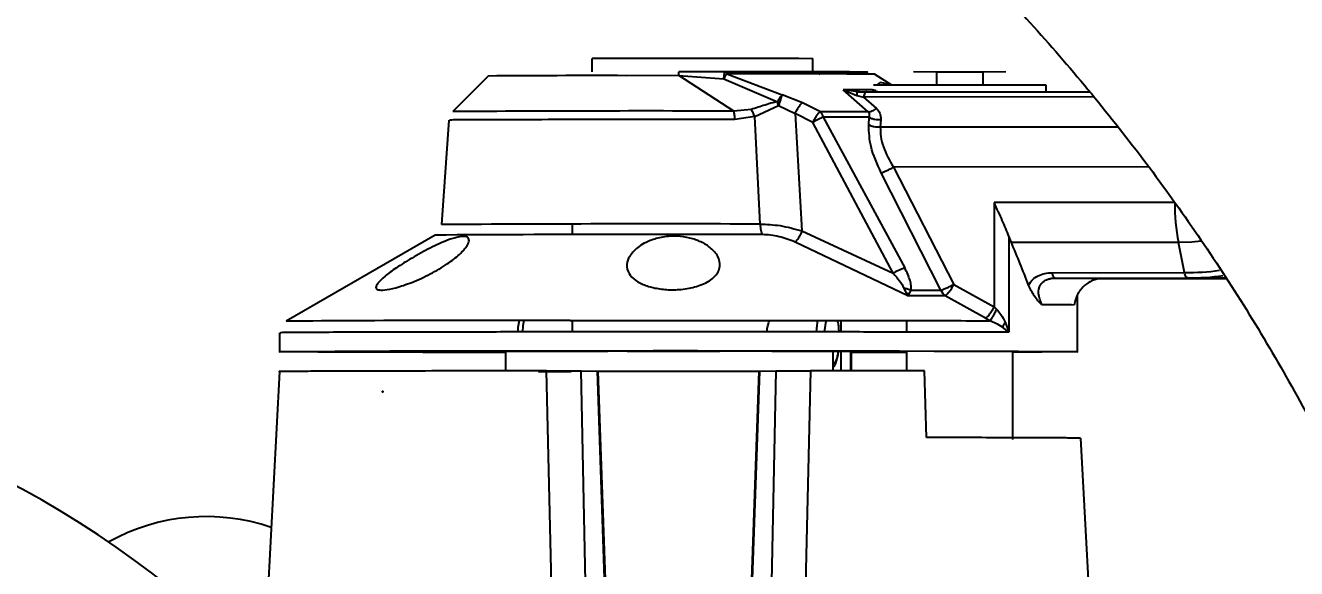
# Model space of a CAD drawing. Header units: millimetres. Extents: x 2451 to 4400, y 944 to 2322.
# Drawn here: x 3307.5 to 3403.1, y 1386 to 1426.8 of the extents above; entities that cross this region are included whole.
import ezdxf

# ---------------------------------------------------------------- set-up
doc = ezdxf.new("R2010")
doc.units = ezdxf.units.MM
doc.layers.add('AM_5', color=3, linetype='Continuous', lineweight=25)
doc.styles.add('SLDTEXTSTYLE1', font='txt.shx', dxfattribs={"width": 0.7, "bigfont": 'gbcbig.shx'})
doc.dimstyles.new('SLDDIMSTYLE12$0', dxfattribs={"dimtxt": 12, "dimasz": 10, "dimexe": 0, "dimexo": 0.0625, "dimgap": 0.875, "dimtad": 1, "dimdec": 1, "dimlfac": 1.8, "dimrnd": 1e-09, "dimzin": 12, "dimdsep": 46, "dimtxsty": 'SLDTEXTSTYLE1', "dimcen": 0.09, "dimdle": 8.16, "dimclrd": 3, "dimclre": 3, "dimadec": 0, "dimazin": 3, "dimtfac": 1, "dimtdec": 1, "dimtofl": 0, "dimtmove": 0, "dimatfit": 3, "dimfxl": 0, "dimfrac": 2, "dimtolj": 1, "dimlwd": 5, "dimlwe": 5, "dimarcsym": 0})
doc.dimstyles.new('SLDDIMSTYLE12$3', dxfattribs={"dimtxt": 12, "dimasz": 10, "dimexe": 0, "dimexo": 0.0625, "dimgap": 0.875, "dimtad": 1, "dimdec": 1, "dimlfac": 1.8, "dimrnd": 1e-09, "dimzin": 12, "dimdsep": 46, "dimtxsty": 'SLDTEXTSTYLE1', "dimcen": 0.09, "dimdle": 8.16, "dimclrd": 3, "dimclre": 3, "dimadec": 0, "dimazin": 3, "dimtfac": 1, "dimtdec": 1, "dimtofl": 0, "dimtmove": 0, "dimatfit": 3, "dimfxl": 0, "dimfrac": 2, "dimtolj": 1, "dimlwd": 5, "dimlwe": 5, "dimarcsym": 0})

# ---------------------------------------------------------------- blocks, each defined once
blk = doc.blocks.new('*D82')
at = {"layer": 'AM_5', "color": 3, "lineweight": 5, "transparency": 16777216}
blk.add_line((3271.556, 1464.685), (3271.556, 1500.223), dxfattribs=at)
at = {"layer": 'AM_5', "color": 3, "linetype": 'Continuous', "lineweight": 5, "transparency": 16777216}
for p, q in [((3281.556, 1500.223), (3438.633, 1500.223)), ((3448.633, 1398.786), (3448.633, 1500.223))]:
    blk.add_line(p, q, dxfattribs=at)
at = {"layer": 'AM_5', "color": 3, "transparency": 16777216}
for points in [[(3281.556, 1501.89), (3281.556, 1498.556), (3271.556, 1500.223)], [(3438.633, 1501.89), (3438.633, 1498.556), (3448.633, 1500.223)]]:
    blk.add_solid(points, dxfattribs=at)
at = {"layer": 'Defpoints', "color": 0, "transparency": 16777216}
for p in [(3448.633, 1500.223), (3271.556, 1464.623), (3448.633, 1398.723)]:
    blk.add_point(p, dxfattribs=at)
at = {"layer": 'AM_5', "color": 0, "transparency": 16777216, "insert": (3360.094, 1507.098), "char_height": 12, "attachment_point": 5, "style": 'SLDTEXTSTYLE1'}
blk.add_mtext('\\A1;178', dxfattribs=at)
blk = doc.blocks.new('*D68')
at = {"layer": 'AM_5', "color": 3, "lineweight": 5, "transparency": 16777216}
blk.add_line((3563.9, 1441.938), (3578.25, 1441.938), dxfattribs=at)
at = {"layer": 'AM_5', "color": 3, "linetype": 'Continuous', "lineweight": 5, "transparency": 16777216}
for p, q in [((3578.25, 1431.938), (3578.25, 1334.489)), ((3318.305, 1324.489), (3578.25, 1324.489))]:
    blk.add_line(p, q, dxfattribs=at)
at = {"layer": 'AM_5', "color": 3, "transparency": 16777216}
for points in [[(3576.584, 1431.938), (3579.917, 1431.938), (3578.25, 1441.938)], [(3576.584, 1334.489), (3579.917, 1334.489), (3578.25, 1324.489)]]:
    blk.add_solid(points, dxfattribs=at)
at = {"layer": 'Defpoints', "color": 0, "transparency": 16777216}
for p in [(3563.837, 1441.938), (3318.243, 1324.489), (3578.25, 1324.489)]:
    blk.add_point(p, dxfattribs=at)
at = {"layer": 'AM_5', "color": 0, "transparency": 16777216, "insert": (3571.375, 1392.443), "char_height": 12, "attachment_point": 5, "rotation": 90, "style": 'SLDTEXTSTYLE1'}
blk.add_mtext('\\A1;115', dxfattribs=at)
blk = doc.blocks.new('*D58')
at = {"layer": 'AM_5', "color": 3, "linetype": 'Continuous', "lineweight": 5, "transparency": 16777216}
blk.add_line((3435.37, 1477.244), (3401.687, 1451.245), dxfattribs=at)
at = {"layer": 'AM_5', "color": 3, "lineweight": 5, "transparency": 16777216}
for p, q in [((3334.311, 1399.307), (3334.491, 1399.307)), ((3334.401, 1399.217), (3334.401, 1399.397))]:
    blk.add_line(p, q, dxfattribs=at)
at = {"layer": 'AM_5', "color": 3, "transparency": 16777216}
blk.add_solid([(3400.669, 1452.564), (3402.706, 1449.926), (3393.771, 1445.135)], dxfattribs=at)
at = {"layer": 'Defpoints', "color": 0, "transparency": 16777216}
for p in [(3393.771, 1445.135), (3275.03, 1353.48)]:
    blk.add_point(p, dxfattribs=at)
at = {"layer": 'AM_5', "color": 0, "transparency": 16777216, "insert": (3418.286, 1472.742), "char_height": 12, "attachment_point": 5, "rotation": 37.66418, "style": 'SLDTEXTSTYLE1'}
blk.add_mtext('\\A1;%%C345', dxfattribs=at)

msp = doc.modelspace()

# ---------------------------------------------------------------- linework, layer by layer
at = {"color": 7, "linetype": 'Continuous', "lineweight": 25}
for p, q in [((3350.147, 1423.325), (3350.147, 1424.325)), ((3366.729, 1423.318), (3366.729, 1424.318)), ((3342.34, 1423.011), (3339.672, 1420.343)), ((3356.658, 1423.042), (3352.694, 1423.04)), ((3360.14, 1423.333), (3356.657, 1423.333)), ((3360.805, 1420.378), (3356.658, 1423.042)), ((3356.658, 1423.042), (3360.044, 1422.802)), ((3360.044, 1422.802), (3360.068, 1423.082)), ((3360.096, 1423.248), (3360.119, 1423.314)), ((3360.119, 1423.314), (3360.14, 1423.333)), ((3360.272, 1423.181), (3364.437, 1421.593)), ((3372.687, 1422.326), (3371.377, 1423.15)), ((3376.049, 1423.31), (3374.317, 1423.317)), ((3376.049, 1422.33), (3376.049, 1423.31)), ((3379.513, 1423.31), (3376.049, 1423.31)), ((3381.245, 1423.317), (3379.513, 1423.31)), ((3379.513, 1423.31), (3379.513, 1422.33)), ((3360.044, 1422.802), (3364.077, 1421.083)), ((3371.789, 1422.516), (3371.532, 1422.338)), ((3384.281, 1421.835), (3384.281, 1422.317)), ((3365.948, 1421), (3364.437, 1421.593)), ((3370.908, 1420.329), (3369.017, 1421.981)), ((3369.017, 1421.981), (3370.045, 1421.56)), ((3369.8, 1421.866), (3369.017, 1421.981)), ((3370.064, 1421.827), (3369.8, 1421.866)), ((3370.045, 1421.56), (3370.547, 1421.429)), ((3370.708, 1421.801), (3370.056, 1421.818)), ((3370.246, 1421.826), (3370.064, 1421.827)), ((3370.064, 1421.827), (3370.767, 1421.827)), ((3387.867, 1421.439), (3370.547, 1421.429)), ((3370.547, 1421.429), (3371.523, 1420.575)), ((3370.767, 1421.827), (3375.989, 1421.83)), ((3375.989, 1421.83), (3387.552, 1421.837)), ((3362.104, 1420.5), (3360.805, 1420.378)), ((3362.365, 1419.985), (3364.16, 1420.799)), ((3364.16, 1420.799), (3364.118, 1420.943)), ((3364.16, 1420.799), (3365.4, 1420.19)), ((3365.4, 1420.19), (3365.917, 1411.374)), ((3366.736, 1419.526), (3365.4, 1420.19)), ((3367.306, 1420.336), (3365.948, 1421)), ((3339.382, 1419.708), (3338.833, 1411.856)), ((3362.365, 1419.985), (3360.876, 1419.741)), ((3362.778, 1411.892), (3362.365, 1419.985)), ((3372.768, 1408.2), (3366.736, 1419.526)), ((3367.509, 1419.922), (3373.656, 1408.597)), ((3370.967, 1419.916), (3367.509, 1419.922)), ((3370.94, 1419.335), (3370.967, 1419.916)), ((3371.846, 1419.748), (3371.809, 1419.167)), ((3389.658, 1419.178), (3371.809, 1419.167)), ((3376.371, 1406.928), (3371.882, 1415.738)), ((3391.987, 1416.181), (3372.793, 1416.169)), ((3372.793, 1416.169), (3377.335, 1407.36)), ((3393.944, 1413.516), (3380.377, 1413.507)), ((3380.377, 1413.507), (3380.377, 1405.679)), ((3348.633, 1411.89), (3348.633, 1411.095)), ((3338.335, 1411.06), (3327.133, 1404.593)), ((3373.885, 1406.501), (3365.414, 1410.544)), ((3365.917, 1411.374), (3372.768, 1408.2)), ((3381.481, 1410.973), (3381.481, 1403.763)), ((3381.662, 1410.506), (3381.481, 1410.973)), ((3394.22, 1410.514), (3381.662, 1410.506)), ((3394.689, 1408.244), (3394.22, 1410.514)), ((3384.543, 1407.788), (3384.916, 1407.867)), ((3384.74, 1408.237), (3394.689, 1408.244)), ((3384.96, 1407.836), (3394.909, 1407.842)), ((3388.544, 1407.809), (3397.795, 1407.815)), ((3397.791, 1407.82), (3394.909, 1407.842)), ((3373.572, 1407.085), (3373.747, 1406.696)), ((3373.747, 1406.696), (3373.885, 1406.501)), ((3373.969, 1406.636), (3373.747, 1406.696)), ((3373.969, 1406.636), (3374.133, 1406.933)), ((3376.371, 1406.928), (3376.499, 1406.681)), ((3377.335, 1407.36), (3380.377, 1405.679)), ((3373.885, 1406.501), (3373.969, 1406.636)), ((3376.499, 1406.681), (3376.678, 1406.495)), ((3379.707, 1404.815), (3376.678, 1406.495)), ((3386.633, 1402.304), (3386.633, 1406.559)), ((3380.054, 1404.631), (3379.707, 1404.815)), ((3380.377, 1405.679), (3380.552, 1405.496)), ((3348.633, 1404.653), (3348.633, 1404.482)), ((3348.633, 1404.477), (3348.637, 1403.788)), ((3368.857, 1403.785), (3368.857, 1404.65)), ((3373.781, 1404.644), (3373.781, 1403.779)), ((3381.481, 1403.763), (3380.991, 1404.14)), ((3381.199, 1404.515), (3381.481, 1403.763)), ((3326.633, 1403.727), (3326.633, 1402.304)), ((3343.633, 1402.304), (3343.633, 1400.804)), ((3368.265, 1400.816), (3368.265, 1402.316)), ((3368.857, 1400.806), (3368.857, 1402.316)), ((3369.633, 1402.304), (3369.574, 1402.307)), ((3369.574, 1402.307), (3369.574, 1400.807)), ((3369.633, 1400.804), (3369.633, 1402.304)), ((3373.781, 1402.317), (3373.781, 1400.856)), ((3381.781, 1395.717), (3381.781, 1402.317)), ((3326.633, 1400.804), (3325.63, 1381.659)), ((3346.115, 1400.803), (3348.561, 1400.805)), ((3347.895, 1349.943), (3346.71, 1400.864)), ((3350.37, 1349.905), (3349.31, 1400.861)), ((3349.31, 1400.861), (3350.522, 1400.851)), ((3350.522, 1400.851), (3352.011, 1357.832)), ((3350.522, 1400.851), (3350.6, 1400.85)), ((3352.062, 1358.72), (3350.6, 1400.85)), ((3362.666, 1400.85), (3361.205, 1358.72)), ((3361.255, 1357.832), (3362.744, 1400.851)), ((3362.666, 1400.85), (3362.744, 1400.851)), ((3362.744, 1400.851), (3363.956, 1400.861)), ((3363.956, 1400.861), (3362.896, 1349.905)), ((3366.556, 1400.864), (3365.371, 1349.943)), ((3375.291, 1395.855), (3375.141, 1400.854)), ((3388.115, 1372.524), (3386.895, 1395.804))]:
    msp.add_line(p, q, dxfattribs=at)
at = {"color": 7, "linetype": 'Continuous', "lineweight": 25, "flags": 128}
for points in [[(3362.95, 1411.097), (3361.575, 1411.098), (3360.17, 1411.098), (3358.743, 1411.099), (3357.303, 1411.099), (3355.858, 1411.099), (3354.419, 1411.099), (3352.993, 1411.098), (3351.59, 1411.098)], [(3395.93, 1410.597), (3395.231, 1410.543), (3394.22, 1410.514)], [(3394.909, 1407.842), (3394.877, 1407.849), (3394.846, 1407.869), (3394.815, 1407.902), (3394.786, 1407.948), (3394.758, 1408.006), (3394.733, 1408.075), (3394.709, 1408.155), (3394.689, 1408.244)], [(3374.133, 1406.933), (3374.428, 1406.933), (3374.72, 1406.932), (3375.006, 1406.931), (3375.289, 1406.931), (3375.566, 1406.93), (3375.839, 1406.929), (3376.108, 1406.929), (3376.371, 1406.928)], [(3344.998, 1404.651), (3344.942, 1404.259), (3344.903, 1403.791)], [(3367.011, 1403.797), (3367.051, 1404.272), (3367.11, 1404.678)], [(3343.633, 1402.246), (3342.804, 1402.247), (3340.007, 1402.251), (3337.405, 1402.255), (3335.028, 1402.259), (3332.904, 1402.265), (3331.058, 1402.27), (3329.513, 1402.277), (3328.285, 1402.283), (3327.39, 1402.29), (3326.837, 1402.296), (3326.634, 1402.303), (3326.783, 1402.31), (3327.281, 1402.317), (3328.124, 1402.324), (3329.301, 1402.33), (3330.798, 1402.337), (3332.598, 1402.342), (3334.68, 1402.348), (3337.02, 1402.352), (3339.589, 1402.357), (3342.358, 1402.36), (3345.295, 1402.363), (3348.364, 1402.366), (3351.531, 1402.367), (3354.757, 1402.368), (3358.005, 1402.368), (3361.237, 1402.367), (3364.415, 1402.366), (3367.502, 1402.364), (3370.462, 1402.361), (3373.259, 1402.357), (3375.862, 1402.353), (3378.239, 1402.348), (3380.362, 1402.343), (3382.208, 1402.337), (3383.753, 1402.331), (3384.981, 1402.325), (3385.876, 1402.318), (3386.429, 1402.311), (3386.632, 1402.304), (3386.483, 1402.298), (3385.985, 1402.291), (3385.142, 1402.284), (3383.965, 1402.278), (3382.468, 1402.271), (3381.781, 1402.269)], [(3338.356, 1402.32), (3339.396, 1402.321), (3340.219, 1402.322), (3340.736, 1402.325), (3340.89, 1402.327), (3340.665, 1402.329), (3340.085, 1402.332), (3339.213, 1402.333), (3338.144, 1402.334), (3336.994, 1402.334), (3335.886, 1402.334), (3334.942, 1402.332), (3334.263, 1402.33), (3333.923, 1402.328), (3333.959, 1402.325), (3334.367, 1402.323), (3335.103, 1402.321), (3336.086, 1402.32), (3337.212, 1402.319), (3338.356, 1402.32)], [(3343.633, 1402.301), (3343.124, 1402.3), (3342.747, 1402.299), (3342.599, 1402.297), (3342.695, 1402.295), (3343.024, 1402.294), (3343.555, 1402.293), (3343.633, 1402.293)], [(3357.214, 1402.344), (3358.254, 1402.345), (3359.077, 1402.347), (3359.594, 1402.349), (3359.748, 1402.351), (3359.523, 1402.354), (3358.943, 1402.356), (3358.071, 1402.357), (3357.002, 1402.358), (3355.852, 1402.358), (3354.744, 1402.358), (3353.8, 1402.356), (3353.121, 1402.354), (3352.781, 1402.352), (3352.817, 1402.35), (3353.225, 1402.347), (3353.96, 1402.345), (3354.944, 1402.344), (3356.069, 1402.344), (3357.214, 1402.344)], [(3369.574, 1402.307), (3370.142, 1402.308), (3370.519, 1402.309), (3370.667, 1402.311), (3370.571, 1402.312), (3370.242, 1402.314), (3369.711, 1402.315), (3369.03, 1402.316), (3368.265, 1402.316)], [(3373.781, 1402.251), (3373.677, 1402.251), (3370.908, 1402.248), (3369.633, 1402.246)]]:
    msp.add_lwpolyline(points, dxfattribs=at)
at = {"color": 7, "linetype": 'Continuous', "lineweight": 25}
for centre, radius, start, end in [((3356.433, -2883.034), 4307.364, 89.863044, 90.083616), ((3350.135, 498.181), 924.863, 89.841485, 90.482886), ((3362.75, 301.648), 1121.535, 89.559285, 90.126636), ((3377.688, 253.682), 1168.654, 89.676774, 90.313028), ((3365.606, -74.362), 1496.347, 89.785585, 89.869384), ((3354.279, -1014.448), 2434.835, 89.84643, 90.343727), ((3361.935, -2477.183), 3897.522, 89.868101, 89.921049), ((3409.203, 1413.403), 15.259, 179.57667, 190.91491), ((3355.151, -1502.11), 2914.012, 89.850034, 90.320855), ((3348.567, 135.426), 1275.675, 89.864263, 90.459581), ((3394.676, 1428.219), 19.976, 270.03668, 277.56628), ((3394.896, 1428.187), 20.345, 270.03668, 277.54673), ((3366.086, -2835.88), 4242.388, 89.85695, 89.894675), ((3343.827, -721.819), 2126.477, 89.874039, 90.449805), ((3357.392, -1460.72), 2863.057, 89.782405, 90.275337), ((3271.634, 1325.989), 75, 10.54851, 92.46086), ((3321.13, 1374.917), 15, 70.97396, 119.21781)]:
    msp.add_arc(centre, radius, start, end, dxfattribs=at)
msp.add_ellipse((3356.633, 1398.471), major_axis=(-15.33, 38.74), ratio=0.665646, start_param=4.677315, end_param=4.759962, dxfattribs=at)
for points, knots in [([(3271.2, 1155.758), (3273.761, 1155.783), (3277.341, 1155.818), (3282.61, 1156.096), (3287.075, 1156.432), (3292.391, 1156.997), (3297.96, 1157.771), (3303.773, 1158.781), (3309.744, 1160.037), (3315.82, 1161.547), (3321.958, 1163.318), (3328.124, 1165.352), (3334.287, 1167.652), (3340.424, 1170.217), (3346.512, 1173.047), (3352.532, 1176.141), (3358.464, 1179.496), (3364.293, 1183.108), (3370.003, 1186.973), (3375.579, 1191.088), (3381.006, 1195.445), (3386.272, 1200.039), (3391.363, 1204.864), (3396.268, 1209.911), (3400.975, 1215.174), (3405.473, 1220.644), (3409.751, 1226.312), (3413.8, 1232.17), (3417.609, 1238.206), (3421.171, 1244.412), (3424.476, 1250.777), (3427.517, 1257.289), (3430.286, 1263.939), (3432.776, 1270.713), (3434.982, 1277.601), (3436.896, 1284.589), (3438.515, 1291.667), (3439.833, 1298.821), (3440.846, 1306.038), (3441.55, 1313.305), (3441.943, 1320.609), (3442.022, 1327.937), (3441.785, 1335.275), (3441.231, 1342.61), (3440.359, 1349.927), (3439.168, 1357.214), (3437.66, 1364.457), (3435.835, 1371.642), (3433.695, 1378.754), (3431.241, 1385.782), (3428.476, 1392.71), (3425.403, 1399.527), (3422.026, 1406.217), (3418.349, 1412.769), (3414.375, 1419.169), (3410.11, 1425.405), (3405.559, 1431.463), (3400.727, 1437.331), (3395.62, 1442.997), (3390.243, 1448.45), (3384.796, 1453.498), (3379.323, 1458.15), (3373.865, 1462.419), (3368.24, 1466.462), (3362.458, 1470.27), (3356.531, 1473.838), (3350.469, 1477.16), (3344.283, 1480.23), (3337.986, 1483.044), (3331.592, 1485.596), (3325.117, 1487.882), (3318.58, 1489.898), (3312.005, 1491.641), (3305.432, 1493.106), (3298.938, 1494.287), (3292.648, 1495.184), (3287.125, 1495.768), (3282.242, 1496.135), (3277.418, 1496.375), (3271.443, 1496.492), (3265.927, 1496.382), (3260.657, 1496.11), (3256.193, 1495.773), (3250.877, 1495.208), (3245.308, 1494.434), (3239.494, 1493.424), (3233.523, 1492.168), (3227.447, 1490.657), (3221.309, 1488.887), (3215.144, 1486.853), (3208.981, 1484.553), (3202.844, 1481.988), (3196.756, 1479.157), (3190.736, 1476.064), (3184.803, 1472.709), (3178.974, 1469.097), (3173.264, 1465.231), (3167.689, 1461.117), (3162.262, 1456.76), (3156.996, 1452.166), (3151.905, 1447.341), (3147, 1442.294), (3142.293, 1437.031), (3137.795, 1431.561), (3133.517, 1425.892), (3129.468, 1420.035), (3125.658, 1413.999), (3122.097, 1407.793), (3118.792, 1401.428), (3115.749, 1394.916), (3112.987, 1388.265), (3110.65, 1381.982), (3109.372, 1377.877), (3108.808, 1376.069)], [0, 0, 0, 0, 0.010207, 0.014274, 0.021037, 0.028056, 0.035587, 0.043451, 0.051578, 0.059911, 0.06841, 0.077044, 0.085791, 0.094634, 0.103558, 0.112554, 0.121612, 0.130726, 0.13989, 0.149098, 0.158347, 0.167633, 0.176954, 0.186306, 0.195688, 0.205098, 0.214535, 0.223996, 0.233481, 0.242989, 0.252518, 0.262068, 0.271639, 0.281229, 0.290838, 0.300466, 0.310113, 0.319778, 0.329461, 0.339162, 0.348881, 0.358618, 0.368373, 0.378146, 0.387938, 0.397748, 0.407578, 0.417427, 0.427296, 0.437185, 0.447097, 0.457031, 0.466988, 0.47697, 0.486979, 0.497016, 0.507082, 0.517181, 0.527315, 0.537488, 0.547704, 0.556915, 0.566123, 0.575327, 0.584526, 0.593719, 0.602905, 0.612082, 0.621247, 0.630396, 0.639524, 0.64862, 0.657668, 0.666638, 0.675463, 0.683979, 0.691963, 0.697606, 0.703501, 0.71122, 0.721427, 0.725494, 0.732257, 0.739276, 0.746807, 0.754671, 0.762798, 0.771131, 0.77963, 0.788264, 0.797011, 0.805853, 0.814778, 0.823774, 0.832832, 0.841946, 0.85111, 0.860318, 0.869567, 0.878853, 0.888174, 0.897526, 0.906908, 0.916318, 0.925755, 0.935216, 0.944701, 0.954208, 0.963738, 0.973288, 0.982858, 0.992449, 1, 1, 1, 1]), ([(3272.017, 1476.447), (3274.417, 1476.41), (3277.776, 1476.357), (3282.718, 1476.053), (3286.908, 1475.697), (3291.895, 1475.105), (3297.116, 1474.306), (3302.562, 1473.268), (3308.15, 1471.984), (3313.829, 1470.446), (3319.557, 1468.648), (3325.301, 1466.588), (3331.031, 1464.264), (3336.723, 1461.676), (3342.355, 1458.826), (3347.907, 1455.716), (3353.36, 1452.349), (3358.698, 1448.73), (3363.903, 1444.863), (3368.962, 1440.754), (3373.86, 1436.41), (3378.584, 1431.837), (3383.119, 1427.044), (3387.455, 1422.038), (3391.58, 1416.829), (3395.482, 1411.426), (3399.152, 1405.839), (3402.578, 1400.078), (3405.752, 1394.154), (3408.666, 1388.079), (3411.311, 1381.864), (3413.679, 1375.522), (3415.764, 1369.064), (3417.558, 1362.505), (3419.058, 1355.857), (3420.257, 1349.133), (3421.153, 1342.347), (3421.729, 1335.513), (3422.003, 1329.447), (3421.951, 1325.663), (3421.931, 1324.17)], [0, 0, 0, 0, 0.030295, 0.042386, 0.06249, 0.08336, 0.105754, 0.129143, 0.153315, 0.178102, 0.203384, 0.229071, 0.255096, 0.281407, 0.307965, 0.334738, 0.361698, 0.388826, 0.416105, 0.443519, 0.471057, 0.498709, 0.526466, 0.554321, 0.582267, 0.6103, 0.638414, 0.666606, 0.694872, 0.72321, 0.751616, 0.780088, 0.808626, 0.837227, 0.86589, 0.894615, 0.9234, 0.952246, 0.981152, 1, 1, 1, 1]), ([(3360.272, 1423.181), (3360.234, 1423.132), (3360.159, 1423.034), (3360.082, 1422.879), (3360.044, 1422.802)], [0, 0, 0, 0, 0.5, 1, 1, 1, 1]), ([(3360.068, 1423.082), (3360.072, 1423.098), (3360.08, 1423.131), (3360.086, 1423.163), (3360.088, 1423.204), (3360.094, 1423.228), (3360.096, 1423.247), (3360.096, 1423.248), (3360.096, 1423.248), (3360.096, 1423.248), (3360.096, 1423.248), (3360.096, 1423.248)], [0, 0, 0, 0, 0.238986, 0.50804, 0.541991, 0.977906, 0.994179, 0.998396, 0.999525, 0.999942, 1, 1, 1, 1]), ([(3366.905, 1423.283), (3367.678, 1423.285), (3369.251, 1423.289), (3370.585, 1423.297), (3371.005, 1423.305), (3370.443, 1423.312), (3368.975, 1423.32), (3366.644, 1423.326), (3363.64, 1423.331), (3361.293, 1423.333), (3360.14, 1423.333)], [0, 0, 0, 0, 0.122854, 0.25, 0.377146, 0.5, 0.622854, 0.75, 0.877146, 1, 1, 1, 1]), ([(3372.45, 1422.324), (3372.444, 1422.328), (3372.12, 1422.494), (3371.953, 1422.505), (3371.789, 1422.516)], [0, 0, 0, 0, 0.018268, 1, 1, 1, 1]), ([(3364.077, 1421.083), (3363.963, 1421.058), (3363.649, 1420.988), (3362.982, 1420.788), (3362.448, 1420.613), (3362.104, 1420.5)], [0, 0, 0, 0, 0.168585, 0.464004, 1, 1, 1, 1]), ([(3364.437, 1421.593), (3364.379, 1421.533), (3364.265, 1421.413), (3364.14, 1421.193), (3364.077, 1421.083)], [0, 0, 0, 0, 0.5, 1, 1, 1, 1]), ([(3364.118, 1420.943), (3364.118, 1420.943), (3364.118, 1420.944), (3364.118, 1420.944), (3364.117, 1420.946), (3364.116, 1420.949), (3364.115, 1420.954), (3364.112, 1420.964), (3364.106, 1420.985), (3364.094, 1421.026), (3364.084, 1421.06), (3364.077, 1421.083)], [0, 0, 0, 0, 0.001806, 0.005014, 0.015636, 0.031294, 0.062608, 0.125235, 0.250466, 0.500758, 1, 1, 1, 1]), ([(3364.437, 1421.593), (3364.415, 1421.539), (3364.38, 1421.449), (3364.308, 1421.251), (3364.238, 1421.041), (3364.186, 1420.879), (3364.16, 1420.799)], [0, 0, 0, 0, 0.302087, 0.504257, 0.757387, 1, 1, 1, 1]), ([(3370.064, 1421.827), (3370.062, 1421.824), (3370.059, 1421.817), (3370.053, 1421.762), (3370.049, 1421.679), (3370.046, 1421.599), (3370.045, 1421.56)], [0, 0, 0, 0, 0.2509657, 0.5042502, 0.7553533, 1, 1, 1, 1]), ([(3371.206, 1421.975), (3371.264, 1421.972), (3371.342, 1421.968), (3371.456, 1421.931), (3371.486, 1421.921)], [0, 0, 0, 0, 0.7390076, 1, 1, 1, 1]), ([(3371.635, 1421.828), (3371.566, 1421.834), (3371.414, 1421.847), (3371.279, 1421.93), (3371.206, 1421.975)], [0, 0, 0, 0, 0.453842, 1, 1, 1, 1]), ([(3362.365, 1419.985), (3362.326, 1420.079), (3362.249, 1420.266), (3362.152, 1420.422), (3362.104, 1420.5)], [0, 0, 0, 0, 0.502158, 1, 1, 1, 1]), ([(3365.4, 1420.19), (3365.442, 1420.276), (3365.527, 1420.452), (3365.674, 1420.69), (3365.821, 1420.887), (3365.906, 1420.963), (3365.948, 1421)], [0, 0, 0, 0, 0.244619, 0.500002, 0.755384, 1, 1, 1, 1]), ([(3366.736, 1419.526), (3366.779, 1419.612), (3366.869, 1419.789), (3367.023, 1420.029), (3367.176, 1420.225), (3367.263, 1420.3), (3367.306, 1420.336)], [0, 0, 0, 0, 0.2444, 0.49997, 0.755555, 1, 1, 1, 1]), ([(3367.306, 1420.336), (3367.348, 1420.28), (3367.432, 1420.168), (3367.483, 1420.004), (3367.509, 1419.922)], [0, 0, 0, 0, 0.5, 1, 1, 1, 1]), ([(3370.908, 1420.329), (3370.955, 1420.331), (3371.05, 1420.335), (3371.207, 1420.385), (3371.368, 1420.462), (3371.472, 1420.537), (3371.523, 1420.575)], [0, 0, 0, 0, 0.247453, 0.499968, 0.752499, 1, 1, 1, 1]), ([(3370.967, 1419.916), (3370.991, 1419.995), (3371.026, 1420.106), (3370.981, 1420.249), (3370.932, 1420.303), (3370.908, 1420.329)], [0, 0, 0, 0, 0.557798, 0.788916, 1, 1, 1, 1]), ([(3371.523, 1420.575), (3371.621, 1420.463), (3371.829, 1420.227), (3371.84, 1419.913), (3371.846, 1419.748)], [0, 0, 0, 0, 0.471453, 1, 1, 1, 1]), ([(3360.876, 1419.741), (3359.386, 1419.742), (3356.405, 1419.743), (3351.872, 1419.741), (3347.687, 1419.737), (3344.101, 1419.731), (3341.4, 1419.724), (3339.681, 1419.715), (3339.503, 1419.708), (3339.417, 1419.705)], [0, 0, 0, 0, 0.144192, 0.288383, 0.432575, 0.576766, 0.720958, 0.86515, 1, 1, 1, 1]), ([(3367.137, 1419.752), (3367.137, 1419.752), (3367.136, 1419.752), (3367.135, 1419.751), (3367.133, 1419.75), (3367.129, 1419.748), (3367.122, 1419.744), (3367.107, 1419.736), (3367.078, 1419.721), (3367.018, 1419.69), (3366.9, 1419.624), (3366.801, 1419.565), (3366.736, 1419.526)], [0, 0, 0, 0, 0.001045, 0.003065, 0.008281, 0.016921, 0.032546, 0.063795, 0.126292, 0.251273, 0.501129, 1, 1, 1, 1]), ([(3367.509, 1419.922), (3367.451, 1419.898), (3367.336, 1419.851), (3367.203, 1419.785), (3367.137, 1419.752)], [0, 0, 0, 0, 0.5, 1, 1, 1, 1]), ([(3371.882, 1415.738), (3371.575, 1416.404), (3371.007, 1417.639), (3370.961, 1418.8), (3370.94, 1419.335)], [0, 0, 0, 0, 0.539506, 1, 1, 1, 1]), ([(3371.809, 1419.167), (3371.734, 1419.163), (3371.583, 1419.155), (3371.351, 1419.184), (3371.128, 1419.241), (3371.003, 1419.304), (3370.94, 1419.335)], [0, 0, 0, 0, 0.242489, 0.494409, 0.74924, 1, 1, 1, 1]), ([(3370.967, 1419.916), (3371.028, 1419.885), (3371.153, 1419.822), (3371.377, 1419.764), (3371.614, 1419.734), (3371.769, 1419.743), (3371.846, 1419.748)], [0, 0, 0, 0, 0.246502, 0.500004, 0.753505, 1, 1, 1, 1]), ([(3371.809, 1419.167), (3371.814, 1418.934), (3371.825, 1418.461), (3372.086, 1417.431), (3372.51, 1416.674), (3372.793, 1416.169)], [0, 0, 0, 0, 0.2446516, 0.496463, 1, 1, 1, 1]), ([(3371.882, 1415.738), (3371.943, 1415.76), (3372.067, 1415.806), (3372.303, 1415.912), (3372.553, 1416.036), (3372.714, 1416.126), (3372.793, 1416.169)], [0, 0, 0, 0, 0.245075, 0.499996, 0.754919, 1, 1, 1, 1]), ([(3381.481, 1410.973), (3381.321, 1411.367), (3380.988, 1412.188), (3380.572, 1413.055), (3380.379, 1413.503), (3380.377, 1413.507)], [0, 0, 0, 0, 0.477779, 0.994985, 1, 1, 1, 1]), ([(3362.778, 1411.892), (3363.276, 1411.871), (3364.334, 1411.825), (3365.37, 1411.53), (3365.917, 1411.374)], [0, 0, 0, 0, 0.471385, 1, 1, 1, 1]), ([(3334.027, 1407.443), (3334.186, 1407.613), (3334.504, 1407.953), (3335.435, 1408.623), (3336.608, 1409.36), (3337.961, 1410.104), (3339.175, 1410.66), (3340.081, 1410.946), (3340.64, 1410.988), (3340.908, 1410.824), (3340.898, 1410.558), (3340.705, 1410.166), (3340.233, 1409.627), (3339.262, 1408.873), (3338.003, 1408.13), (3336.624, 1407.503), (3335.404, 1407.091), (3334.521, 1406.912), (3334.014, 1406.933), (3333.828, 1407.107), (3333.96, 1407.33), (3334.027, 1407.443)], [0, 0, 0, 0, 0.0572959, 0.1144064, 0.1768523, 0.2429092, 0.3066203, 0.3511087, 0.3957411, 0.4371029, 0.4799762, 0.5018932, 0.5637013, 0.6253391, 0.691324, 0.755612, 0.8133895, 0.8639885, 0.9099509, 0.954615, 1, 1, 1, 1]), ([(3352.885, 1409.335), (3353.049, 1409.581), (3353.377, 1410.073), (3354.345, 1410.634), (3355.449, 1410.948), (3356.511, 1411.015), (3357.512, 1410.87), (3358.391, 1410.555), (3359.139, 1410.076), (3359.668, 1409.44), (3359.801, 1408.819), (3359.616, 1408.219), (3359.135, 1407.683), (3358.201, 1407.223), (3357.043, 1406.975), (3355.883, 1406.935), (3354.827, 1407.065), (3353.918, 1407.346), (3353.204, 1407.772), (3352.768, 1408.342), (3352.707, 1408.891), (3352.843, 1409.231), (3352.885, 1409.335)], [0, 0, 0, 0, 0.063087, 0.126441, 0.171673, 0.217072, 0.258606, 0.301035, 0.348883, 0.404623, 0.467741, 0.504328, 0.562636, 0.621168, 0.673865, 0.720989, 0.765716, 0.811139, 0.859772, 0.913518, 0.973314, 1, 1, 1, 1]), ([(3365.414, 1410.544), (3365.015, 1410.694), (3364.417, 1410.918), (3363.563, 1411.072), (3363.154, 1411.089), (3362.95, 1411.097)], [0, 0, 0, 0, 0.5029054, 0.7521632, 1, 1, 1, 1]), ([(3365.917, 1411.374), (3365.88, 1411.285), (3365.804, 1411.105), (3365.669, 1410.86), (3365.534, 1410.66), (3365.453, 1410.582), (3365.414, 1410.544)], [0, 0, 0, 0, 0.2469575, 0.5031703, 0.7576949, 1, 1, 1, 1]), ([(3373.656, 1408.597), (3373.595, 1408.577), (3373.471, 1408.536), (3373.242, 1408.439), (3373, 1408.325), (3372.845, 1408.241), (3372.768, 1408.2)], [0, 0, 0, 0, 0.245495, 0.5, 0.754505, 1, 1, 1, 1]), ([(3372.768, 1408.2), (3372.935, 1408.013), (3373.18, 1407.738), (3373.451, 1407.359), (3373.533, 1407.173), (3373.572, 1407.085)], [0, 0, 0, 0, 0.525093, 0.773335, 1, 1, 1, 1]), ([(3374.133, 1406.933), (3374.134, 1407.041), (3374.137, 1407.27), (3374.009, 1407.837), (3373.803, 1408.282), (3373.656, 1408.597)], [0, 0, 0, 0, 0.205768, 0.4381197, 1, 1, 1, 1]), ([(3382.942, 1407.31), (3383.039, 1407.45), (3383.231, 1407.725), (3383.663, 1408.015), (3384.169, 1408.203), (3384.546, 1408.226), (3384.74, 1408.237)], [0, 0, 0, 0, 0.264356, 0.518291, 0.752151, 1, 1, 1, 1]), ([(3383.948, 1405.83), (3383.84, 1406.111), (3383.646, 1406.613), (3383.753, 1407.212), (3384.025, 1407.544), (3384.266, 1407.708), (3384.463, 1407.762), (3384.549, 1407.785)], [0, 0, 0, 0, 0.3799305, 0.6784143, 0.7999061, 0.9131646, 1, 1, 1, 1]), ([(3384.549, 1407.785), (3384.567, 1407.791), (3384.69, 1407.832), (3384.836, 1407.834), (3384.96, 1407.836)], [0, 0, 0, 0, 0.1469409, 1, 1, 1, 1]), ([(3384.897, 1407.864), (3384.876, 1407.887), (3384.836, 1407.933), (3384.782, 1408.062), (3384.754, 1408.179), (3384.74, 1408.237)], [0, 0, 0, 0, 0.331135, 0.665567, 1, 1, 1, 1]), ([(3384.96, 1407.836), (3384.939, 1407.836), (3384.917, 1407.837), (3384.897, 1407.864), (3384.897, 1407.864)], [0, 0, 0, 0, 0.990236, 1, 1, 1, 1]), ([(3388.544, 1407.809), (3388.425, 1407.803), (3388.193, 1407.79), (3387.831, 1407.686), (3387.487, 1407.519), (3387.032, 1407.187), (3386.567, 1406.592), (3386.442, 1406.092), (3386.371, 1405.812)], [0, 0, 0, 0, 0.098007, 0.19183, 0.292034, 0.399514, 0.663862, 1, 1, 1, 1]), ([(3373.572, 1407.085), (3373.671, 1407.072), (3373.874, 1407.046), (3374.046, 1406.971), (3374.133, 1406.933)], [0, 0, 0, 0, 0.491167, 1, 1, 1, 1]), ([(3376.371, 1406.928), (3376.432, 1406.948), (3376.557, 1406.989), (3376.807, 1407.095), (3377.076, 1407.222), (3377.25, 1407.314), (3377.335, 1407.36)], [0, 0, 0, 0, 0.244375, 0.5, 0.755626, 1, 1, 1, 1]), ([(3376.678, 1406.495), (3376.722, 1406.524), (3376.812, 1406.584), (3376.99, 1406.792), (3377.175, 1407.061), (3377.283, 1407.262), (3377.335, 1407.36)], [0, 0, 0, 0, 0.242592, 0.5, 0.757409, 1, 1, 1, 1]), ([(3383.948, 1405.83), (3383.756, 1406.029), (3383.401, 1406.396), (3383.086, 1407.023), (3382.942, 1407.31)], [0, 0, 0, 0, 0.540604, 1, 1, 1, 1]), ([(3380.377, 1405.679), (3380.323, 1405.581), (3380.212, 1405.377), (3380.023, 1405.107), (3379.842, 1404.899), (3379.751, 1404.842), (3379.707, 1404.815)], [0, 0, 0, 0, 0.242333, 0.499938, 0.757577, 1, 1, 1, 1]), ([(3380.552, 1405.496), (3380.505, 1405.4), (3380.407, 1405.205), (3380.262, 1404.942), (3380.135, 1404.732), (3380.081, 1404.664), (3380.054, 1404.631)], [0, 0, 0, 0, 0.243228, 0.500005, 0.756779, 1, 1, 1, 1]), ([(3380.552, 1405.496), (3380.665, 1405.366), (3380.927, 1405.064), (3381.1, 1404.715), (3381.199, 1404.515)], [0, 0, 0, 0, 0.4289776, 1, 1, 1, 1]), ([(3344.661, 1404.65), (3344.641, 1404.555), (3344.592, 1404.318), (3344.553, 1404.019), (3344.547, 1403.817), (3344.546, 1403.785)], [0, 0, 0, 0, 0.360158, 0.900515, 1, 1, 1, 1]), ([(3348.502, 1404.653), (3349.933, 1404.654), (3352.796, 1404.655), (3357.224, 1404.656), (3361.626, 1404.655), (3365.919, 1404.653), (3370.007, 1404.649), (3373.786, 1404.644), (3377.22, 1404.638), (3379.11, 1404.633), (3380.054, 1404.631)], [0, 0, 0, 0, 0.1250002, 0.2500004, 0.3750005, 0.5000006, 0.6250005, 0.7500004, 0.8750002, 1, 1, 1, 1]), ([(3363.295, 1403.789), (3363.302, 1403.901), (3363.323, 1404.218), (3363.42, 1404.482), (3363.483, 1404.654)], [0, 0, 0, 0, 0.352094, 1, 1, 1, 1]), ([(3367.642, 1403.786), (3367.645, 1403.876), (3367.654, 1404.1), (3367.7, 1404.394), (3367.743, 1404.573), (3367.761, 1404.651)], [0, 0, 0, 0, 0.273688, 0.687255, 1, 1, 1, 1]), ([(3368.711, 1403.785), (3368.706, 1403.915), (3368.697, 1404.151), (3368.654, 1404.438), (3368.619, 1404.587), (3368.604, 1404.65)], [0, 0, 0, 0, 0.4100606, 0.7487263, 1, 1, 1, 1]), ([(3380.991, 1404.14), (3380.834, 1404.24), (3380.56, 1404.416), (3380.207, 1404.566), (3380.054, 1404.631)], [0, 0, 0, 0, 0.568421, 1, 1, 1, 1]), ([(3381.199, 1404.515), (3381.152, 1404.449), (3381.059, 1404.317), (3381.014, 1404.199), (3380.991, 1404.14)], [0, 0, 0, 0, 0.499999, 1, 1, 1, 1]), ([(3381.481, 1403.763), (3380.423, 1403.766), (3378.306, 1403.772), (3374.26, 1403.779), (3369.727, 1403.785), (3364.775, 1403.789), (3359.577, 1403.791), (3354.288, 1403.791), (3349.071, 1403.789), (3344.086, 1403.785), (3339.488, 1403.78), (3335.416, 1403.773), (3332.001, 1403.764), (3329.331, 1403.754), (3327.549, 1403.743), (3326.66, 1403.734), (3326.726, 1403.729), (3326.749, 1403.727)], [0, 0, 0, 0, 0.068966, 0.137931, 0.206897, 0.275862, 0.344828, 0.413793, 0.482759, 0.551724, 0.62069, 0.689655, 0.758621, 0.827587, 0.896552, 0.965518, 1, 1, 1, 1]), ([(3368.265, 1401.147), (3368.29, 1401.17), (3368.4, 1401.272), (3368.483, 1401.519), (3368.592, 1401.864), (3368.65, 1402.134), (3368.667, 1402.293), (3368.67, 1402.316)], [0, 0, 0, 0, 0.0912693, 0.4016402, 0.6893557, 0.9550926, 1, 1, 1, 1]), ([(3368.644, 1402.316), (3368.639, 1402.28), (3368.618, 1402.122), (3368.56, 1401.885), (3368.473, 1401.628), (3368.374, 1401.426), (3368.301, 1401.393), (3368.265, 1401.377)], [0, 0, 0, 0, 0.0692263, 0.3041188, 0.538703, 0.7735956, 1, 1, 1, 1]), ([(3346.71, 1400.864), (3345.085, 1400.863), (3341.836, 1400.86), (3337.497, 1400.854), (3333.721, 1400.846), (3330.66, 1400.837), (3328.365, 1400.827), (3327.044, 1400.816), (3326.492, 1400.808), (3326.644, 1400.804), (3326.65, 1400.804)], [0, 0, 0, 0, 0.142093, 0.284186, 0.426279, 0.568372, 0.710465, 0.852558, 0.994651, 1, 1, 1, 1]), ([(3346.71, 1400.864), (3346.846, 1400.865), (3347.119, 1400.865), (3347.542, 1400.865), (3347.944, 1400.865), (3348.321, 1400.864), (3348.664, 1400.864), (3348.955, 1400.863), (3349.185, 1400.862), (3349.269, 1400.862), (3349.31, 1400.861)], [0, 0, 0, 0, 0.127216, 0.254434, 0.377921, 0.494728, 0.620624, 0.746733, 0.873295, 1, 1, 1, 1]), ([(3363.956, 1400.861), (3363.997, 1400.862), (3364.08, 1400.862), (3364.307, 1400.863), (3364.594, 1400.864), (3364.939, 1400.864), (3365.324, 1400.865), (3365.735, 1400.865), (3366.155, 1400.865), (3366.422, 1400.865), (3366.556, 1400.864)], [0, 0, 0, 0, 0.125378, 0.250549, 0.376047, 0.500503, 0.624439, 0.749945, 0.874728, 1, 1, 1, 1]), ([(3386.827, 1395.804), (3386.834, 1395.806), (3386.851, 1395.811), (3386.242, 1395.818), (3385.076, 1395.827), (3383.352, 1395.835), (3381.124, 1395.842), (3378.46, 1395.849), (3376.347, 1395.853), (3375.291, 1395.855)], [0, 0, 0, 0, 0.091307, 0.242755, 0.394204, 0.545653, 0.697102, 0.848551, 1, 1, 1, 1]), ([(3336.148, 1340.991), (3335.547, 1343.258), (3334.331, 1347.843), (3331.559, 1354.493), (3328.044, 1360.971), (3323.729, 1367.127), (3318.668, 1372.833), (3312.954, 1377.943), (3306.688, 1382.361), (3299.989, 1386.007), (3293.019, 1388.826), (3285.917, 1390.792), (3278.813, 1391.996), (3274.072, 1392.148), (3271.728, 1392.223)], [0, 0, 0, 0, 0.079193, 0.1601594, 0.2427828, 0.3278545, 0.4136411, 0.5, 0.5863536, 0.6721403, 0.7572171, 0.8398354, 0.9208043, 1, 1, 1, 1])]:
    msp.add_open_spline(points, degree=3, knots=knots, dxfattribs=at)
for points in [[(3356.658, 1423.042), (3356.658, 1423.085), (3356.658, 1423.172), (3356.658, 1423.263), (3356.657, 1423.322), (3356.657, 1423.329), (3356.657, 1423.333)], [(3360.14, 1423.333), (3360.163, 1423.327), (3360.21, 1423.314), (3360.251, 1423.225), (3360.272, 1423.181)], [(3367.29, 1423.128), (3367.23, 1423.173), (3367.109, 1423.262), (3366.973, 1423.276), (3366.905, 1423.283)], [(3370.767, 1421.827), (3370.746, 1421.822), (3370.703, 1421.812), (3370.643, 1421.729), (3370.588, 1421.605), (3370.561, 1421.487), (3370.547, 1421.429)], [(3360.876, 1419.741), (3360.872, 1419.86), (3360.862, 1420.099), (3360.824, 1420.285), (3360.805, 1420.378)], [(3362.778, 1411.892), (3362.782, 1411.811), (3362.79, 1411.649), (3362.827, 1411.428), (3362.88, 1411.234), (3362.926, 1411.142), (3362.95, 1411.097)], [(3384.96, 1407.836), (3385.878, 1407.832), (3387.714, 1407.823), (3388.267, 1407.814), (3388.544, 1407.809)], [(3386.371, 1405.812), (3386.123, 1405.815), (3385.627, 1405.822), (3384.508, 1405.827), (3383.948, 1405.83)], [(3350.6, 1400.85), (3350.741, 1400.848), (3351.024, 1400.845), (3352.441, 1400.841), (3354.374, 1400.839), (3356.633, 1400.838), (3358.892, 1400.839), (3360.825, 1400.841), (3362.242, 1400.845), (3362.525, 1400.848), (3362.666, 1400.85)], [(3375.141, 1400.854), (3373.807, 1400.856), (3371.138, 1400.861), (3368.084, 1400.863), (3366.556, 1400.864)]]:
    msp.add_open_spline(points, degree=3, dxfattribs=at)

# ---------------------------------------------------------------- dimensions: what is measured, and where the dimension line sits
at = {"layer": 'AM_5'}
dim = msp.add_linear_dim(base=(3448.633, 1500.223), p1=(3271.556, 1464.623), p2=(3448.633, 1398.723), text='178', dimstyle='SLDDIMSTYLE12$0', override={"dimlfac": 1}, dxfattribs=at)
dim.commit()
dim.dimension.update_dxf_attribs({"geometry": '*D82', "text_midpoint": (3360.094, 1500.223), "dimtype": 160})
dim = msp.add_diameter_dim_2p(p1=(3275.03, 1353.48), p2=(3393.771, 1445.135), text='%%C345', dimstyle='SLDDIMSTYLE12$3', override={"dimlfac": 1, "dimpost": ''}, dxfattribs=at)
dim.commit()
dim.dimension.update_dxf_attribs({"geometry": '*D58', "text_midpoint": (3418.286, 1472.742)})
dim = msp.add_linear_dim(base=(3578.25, 1324.489), p1=(3563.837, 1441.938), p2=(3318.243, 1324.489), angle=90, text='115', dimstyle='SLDDIMSTYLE12$0', override={"dimlfac": 1}, dxfattribs=at)
dim.commit()
dim.dimension.update_dxf_attribs({"geometry": '*D68', "text_midpoint": (3578.25, 1392.443), "dimtype": 160})

doc.saveas('drawing.dxf')
